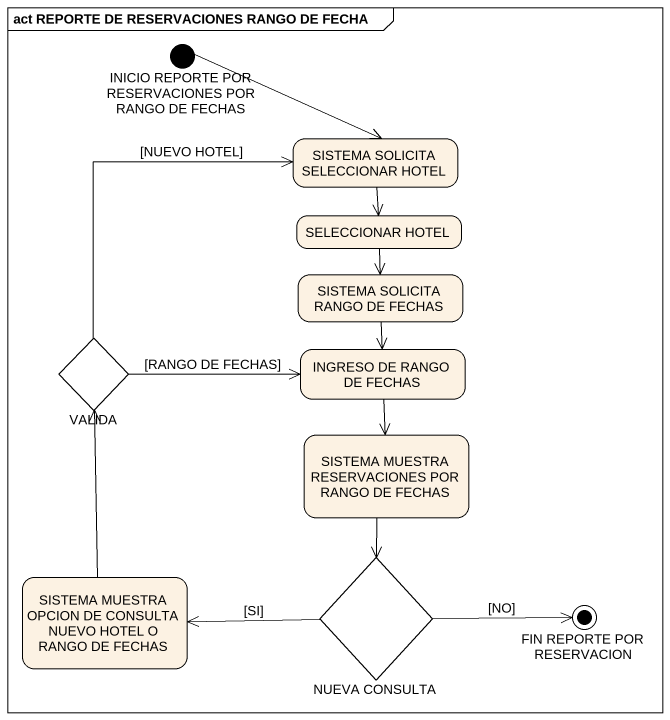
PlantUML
@startuml
mainframe act REPORTE DE RESERVACIONES RANGO DE FECHA
hide empty description
state "INICIO REPORTE POR RESERVACIONES POR RANGO DE FECHAS" as INICIO_REPORTE_POR <<start>>
state "SISTEMA SOLICITA SELECCIONAR HOTEL" as SISTEMA_SOLICITA
state "SELECCIONAR HOTEL" as SELECCIONAR_HOTEL
state "SISTEMA SOLICITA RANGO DE FECHAS" as SISTEMA_SOLICITA_RANGO_DE
state VALIDA <<choice>>
state "INGRESO DE RANGO DE FECHAS" as INGRESO_DE_RANGO_DE_FECHAS
state "SISTEMA MUESTRA RESERVACIONES POR RANGO DE FECHAS" as SISTEMA_MUESTRA
state "SISTEMA MUESTRA OPCION DE CONSULTA NUEVO HOTEL O RANGO DE FECHAS" as SISTEMA_MUESTRA_OPCION_DE
state "NUEVA CONSULTA" as NUEVA_CONSULTA <<choice>>
state "FIN REPORTE POR RESERVACION" as FIN_REPORTE_POR_RESERVACION <<end>>
INICIO_REPORTE_POR -right-> SISTEMA_SOLICITA
SISTEMA_SOLICITA --> SELECCIONAR_HOTEL
SELECCIONAR_HOTEL --> SISTEMA_SOLICITA_RANGO_DE
SISTEMA_SOLICITA_RANGO_DE --> INGRESO_DE_RANGO_DE_FECHAS
VALIDA -up-> SISTEMA_SOLICITA : [NUEVO HOTEL]
VALIDA -right-> INGRESO_DE_RANGO_DE_FECHAS : [RANGO DE FECHAS]
INGRESO_DE_RANGO_DE_FECHAS --> SISTEMA_MUESTRA
SISTEMA_MUESTRA --> NUEVA_CONSULTA
SISTEMA_MUESTRA_OPCION_DE -up-> VALIDA
NUEVA_CONSULTA -left-> SISTEMA_MUESTRA_OPCION_DE : [SI]
NUEVA_CONSULTA -right-> FIN_REPORTE_POR_RESERVACION : [NO]
@enduml
